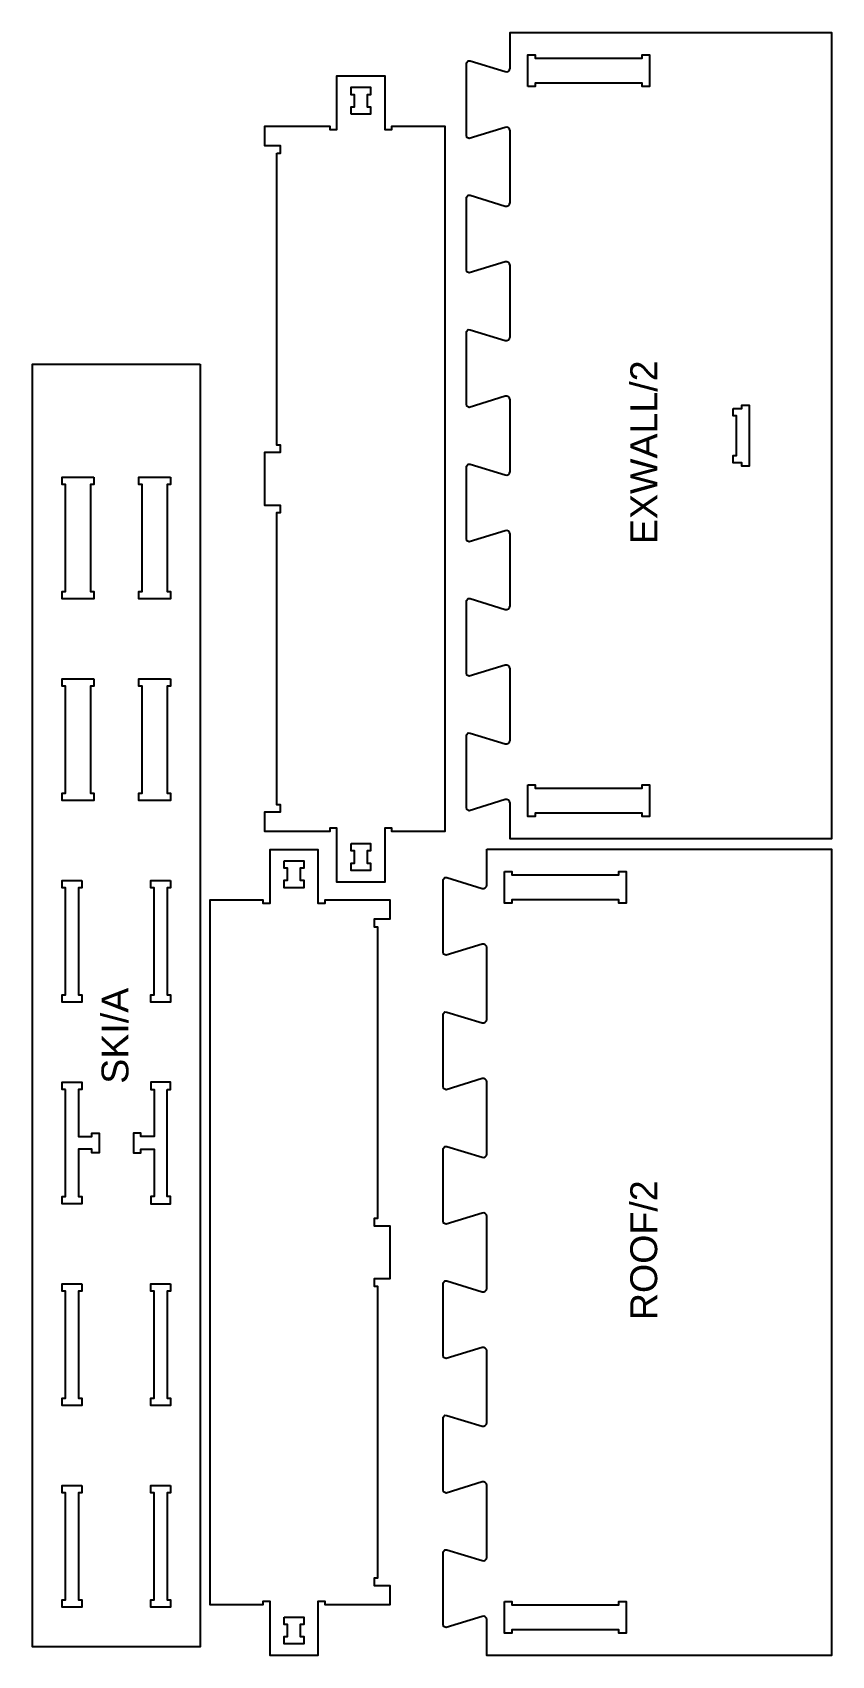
# Model space of a CAD drawing. Header units: millimetres. Extents: x 106 to 1294, y 93 to 2507.
import ezdxf

# ---------------------------------------------------------------- set-up
doc = ezdxf.new("R2010")
doc.units = ezdxf.units.MM
for name, color, linetype, true_color in [('1_ANYTOOL_1MMDEEP_INSIDE', 2, 'Continuous', 0xffff00), ('3_ANYTOOL_CUTTHROUGH_INSID', 4, 'Continuous', 0x00ffff), ('6_ANYTOOL_CUTTHROUGH_OUTSI', 5, 'Continuous', 0x0000ff)]:
    doc.layers.add(name, color=color, linetype=linetype, true_color=true_color)
doc.styles.add('textstyle11', font='standard')
doc.styles.add('textstyle12', font='standard')
doc.styles.add('textstyle13', font='standard')

msp = doc.modelspace()

# ---------------------------------------------------------------- linework, layer by layer
at = {"layer": '3_ANYTOOL_CUTTHROUGH_INSID'}
for points in [[(842.6, 2427), (842.6, 2474), (853.6, 2474), (853.6, 2469), (1012.6, 2469), (1012.6, 2474), (1023.6, 2474), (1023.6, 2427), (1012.6, 2427), (1012.6, 2432), (853.6, 2432), (853.6, 2427)], [(579.6, 2385.7), (579.6, 2396.7), (584.6, 2396.7), (584.6, 2414.7), (579.6, 2414.7), (579.6, 2425.7), (608.6, 2425.7), (608.6, 2414.7), (603.6, 2414.7), (603.6, 2396.7), (608.6, 2396.7), (608.6, 2385.7)], [(1148, 1948), (1161, 1948), (1161, 1953), (1172, 1953), (1172, 1862), (1161, 1862), (1161, 1867), (1148, 1867), (1148, 1878), (1153, 1878), (1153, 1937), (1148, 1937)], [(196.9, 1845.8), (196.9, 1834.8), (191.9, 1834.8), (191.9, 1675.8), (196.9, 1675.8), (196.9, 1664.8), (149.9, 1664.8), (149.9, 1675.8), (154.9, 1675.8), (154.9, 1834.8), (149.9, 1834.8), (149.9, 1845.8)], [(310.9, 1845.8), (310.9, 1834.8), (305.9, 1834.8), (305.9, 1675.8), (310.9, 1675.8), (310.9, 1664.8), (263.9, 1664.8), (263.9, 1675.8), (268.9, 1675.8), (268.9, 1834.8), (263.9, 1834.8), (263.9, 1845.8)], [(196.9, 1545.8), (196.9, 1534.8), (191.9, 1534.8), (191.9, 1375.8), (196.9, 1375.8), (196.9, 1364.8), (149.9, 1364.8), (149.9, 1375.8), (154.9, 1375.8), (154.9, 1534.8), (149.9, 1534.8), (149.9, 1545.8)], [(310.9, 1545.8), (310.9, 1534.8), (305.9, 1534.8), (305.9, 1375.8), (310.9, 1375.8), (310.9, 1364.8), (263.9, 1364.8), (263.9, 1375.8), (268.9, 1375.8), (268.9, 1534.8), (263.9, 1534.8), (263.9, 1545.8)], [(842.6, 1388), (853.6, 1388), (853.6, 1383), (1012.6, 1383), (1012.6, 1388), (1023.6, 1388), (1023.6, 1341), (1012.6, 1341), (1012.6, 1346), (853.6, 1346), (853.6, 1341), (842.6, 1341)], [(579.6, 1300.7), (608.6, 1300.7), (608.6, 1289.7), (603.6, 1289.7), (603.6, 1271.7), (608.6, 1271.7), (608.6, 1260.7), (579.6, 1260.7), (579.6, 1271.7), (584.6, 1271.7), (584.6, 1289.7), (579.6, 1289.7)], [(480.1, 1275), (509.1, 1275), (509.1, 1264), (504.1, 1264), (504.1, 1246), (509.1, 1246), (509.1, 1235), (480.1, 1235), (480.1, 1246), (485.1, 1246), (485.1, 1264), (480.1, 1264)], [(808, 1259), (819, 1259), (819, 1254), (978, 1254), (978, 1259), (989, 1259), (989, 1212), (978, 1212), (978, 1217), (819, 1217), (819, 1212), (808, 1212)], [(178.9, 1245.8), (178.9, 1234.8), (173.9, 1234.8), (173.9, 1075.8), (178.9, 1075.8), (178.9, 1064.8), (149.9, 1064.8), (149.9, 1075.8), (154.9, 1075.8), (154.9, 1234.8), (149.9, 1234.8), (149.9, 1245.8)], [(310.9, 1245.8), (310.9, 1234.8), (305.9, 1234.8), (305.9, 1075.8), (310.9, 1075.8), (310.9, 1064.8), (281.9, 1064.8), (281.9, 1075.8), (286.9, 1075.8), (286.9, 1234.8), (281.9, 1234.8), (281.9, 1245.8)], [(154.9, 934.8), (149.9, 934.8), (149.9, 945.8), (178.9, 945.8), (178.9, 934.8), (173.9, 934.8), (173.9, 864.8), (193.9, 864.8), (193.9, 869.8), (204.9, 869.8), (204.9, 840.8), (193.9, 840.8), (193.9, 845.8), (173.9, 845.8), (173.9, 775.8), (178.9, 775.8), (178.9, 764.8), (149.9, 764.8), (149.9, 775.8), (154.9, 775.8)], [(305.9, 934.8), (310.9, 934.8), (310.9, 945.8), (281.9, 945.8), (281.9, 934.8), (286.9, 934.8), (286.9, 864.8), (266.9, 864.8), (266.9, 869.8), (255.9, 869.8), (255.9, 840.8), (266.9, 840.8), (266.9, 845.8), (286.9, 845.8), (286.9, 775.8), (281.9, 775.8), (281.9, 764.8), (310.9, 764.8), (310.9, 775.8), (305.9, 775.8)], [(178.9, 645.8), (178.9, 634.8), (173.9, 634.8), (173.9, 475.8), (178.9, 475.8), (178.9, 464.8), (149.9, 464.8), (149.9, 475.8), (154.9, 475.8), (154.9, 634.8), (149.9, 634.8), (149.9, 645.8)], [(310.9, 645.8), (310.9, 634.8), (305.9, 634.8), (305.9, 475.8), (310.9, 475.8), (310.9, 464.8), (281.9, 464.8), (281.9, 475.8), (286.9, 475.8), (286.9, 634.8), (281.9, 634.8), (281.9, 645.8)], [(178.9, 345.8), (178.9, 334.8), (173.9, 334.8), (173.9, 175.8), (178.9, 175.8), (178.9, 164.8), (149.9, 164.8), (149.9, 175.8), (154.9, 175.8), (154.9, 334.8), (149.9, 334.8), (149.9, 345.8)], [(310.9, 345.8), (310.9, 334.8), (305.9, 334.8), (305.9, 175.8), (310.9, 175.8), (310.9, 164.8), (281.9, 164.8), (281.9, 175.8), (286.9, 175.8), (286.9, 334.8), (281.9, 334.8), (281.9, 345.8)], [(808, 173), (819, 173), (819, 168), (978, 168), (978, 173), (989, 173), (989, 126), (978, 126), (978, 131), (819, 131), (819, 126), (808, 126)], [(480.1, 150), (509.1, 150), (509.1, 139), (504.1, 139), (504.1, 121), (509.1, 121), (509.1, 110), (480.1, 110), (480.1, 121), (485.1, 121), (485.1, 139), (480.1, 139)]]:
    msp.add_lwpolyline(points, close=True, dxfattribs=at)
at = {"layer": '6_ANYTOOL_CUTTHROUGH_OUTSI'}
for points in [[(751.1, 2262.2), (753.7, 2265.2), (756.9, 2265), (809, 2249), (811.5, 2248.8), (813.8, 2249.8), (815.5, 2251.8), (816.1, 2254.2), (816.1, 2360.8), (815.5, 2363.2), (813.8, 2365.2), (811.5, 2366.2), (809, 2366), (755.5, 2349.5), (751.8, 2351.1), (751.1, 2354.3), (751.1, 2462.2), (753.7, 2465.2), (756.9, 2465), (809, 2449), (811.5, 2448.8), (813.8, 2449.8), (815.5, 2451.8), (816.1, 2454.2), (816.1, 2507.2), (1294.4, 2507.2), (1294.4, 1307.8), (816.1, 1307.8), (816.1, 1360.8), (815.5, 1363.2), (813.8, 1365.2), (811.5, 1366.2), (809, 1366), (755.5, 1349.5), (751.8, 1351.1), (751.1, 1354.3), (751.1, 1462.2), (753.7, 1465.2), (756.9, 1465), (809, 1449), (811.5, 1448.8), (813.8, 1449.8), (815.5, 1451.8), (816.1, 1454.2), (816.1, 1560.8), (815.5, 1563.2), (813.8, 1565.2), (811.5, 1566.2), (809, 1566), (755.5, 1549.5), (751.8, 1551.1), (751.1, 1554.3), (751.1, 1662.2), (753.7, 1665.2), (756.9, 1665), (809, 1649), (811.5, 1648.8), (813.8, 1649.8), (815.5, 1651.8), (816.1, 1654.2), (816.1, 1760.8), (815.5, 1763.2), (813.8, 1765.2), (811.5, 1766.2), (809, 1766), (755.5, 1749.5), (751.8, 1751.1), (751.1, 1754.3), (751.1, 1862.2), (753.7, 1865.2), (756.9, 1865), (809, 1849), (811.5, 1848.8), (813.8, 1849.8), (815.5, 1851.8), (816.1, 1854.2), (816.1, 1960.8), (815.5, 1963.2), (813.8, 1965.2), (811.5, 1966.2), (809, 1966), (755.5, 1949.5), (751.8, 1951.1), (751.1, 1954.3), (751.1, 2062.2), (753.7, 2065.2), (756.9, 2065), (809, 2049), (811.5, 2048.8), (813.8, 2049.8), (815.5, 2051.8), (816.1, 2054.2), (816.1, 2160.8), (815.5, 2163.2), (813.8, 2165.2), (811.5, 2166.2), (809, 2166), (755.5, 2149.5), (751.8, 2151.1), (751.1, 2154.3)], [(469.4, 2327.9), (474.4, 2327.9), (474.4, 2338.4), (451.4, 2338.4), (451.4, 2367.9), (547.9, 2367.9), (547.9, 2362.9), (558.4, 2362.9), (558.4, 2442.9), (629.9, 2442.9), (629.9, 2362.9), (640.4, 2362.9), (640.4, 2367.9), (718.9, 2367.9), (718.9, 1318.4), (640.4, 1318.4), (640.4, 1323.4), (629.9, 1323.4), (629.9, 1243.4), (558.4, 1243.4), (558.4, 1323.4), (547.9, 1323.4), (547.9, 1318.4), (451.4, 1318.4), (451.4, 1347.9), (474.4, 1347.9), (474.4, 1358.4), (469.4, 1358.4), (469.4, 1792.9), (474.4, 1792.9), (474.4, 1803.4), (451.4, 1803.4), (451.4, 1882.9), (474.4, 1882.9), (474.4, 1893.4), (469.4, 1893.4)], [(355.1, 2014), (355.1, 105.5), (105.6, 105.5), (105.6, 2014)], [(370.1, 809.5), (370.1, 1217), (448.1, 1217), (448.1, 1212), (459.1, 1212), (459.1, 1292), (530.1, 1292), (530.1, 1212), (541.1, 1212), (541.1, 1217), (637.1, 1217), (637.1, 1188), (614.1, 1188), (614.1, 1177), (619.1, 1177), (619.1, 743), (614.1, 743), (614.1, 732), (637.1, 732), (637.1, 653), (614.1, 653), (614.1, 642), (619.1, 642), (619.1, 208), (614.1, 208), (614.1, 197), (637.1, 197), (637.1, 168), (541.1, 168), (541.1, 173), (530.1, 173), (530.1, 93), (459.1, 93), (459.1, 173), (448.1, 173), (448.1, 168), (370.1, 168)], [(781.5, 1292.2), (1294.4, 1292.2), (1294.4, 92.8), (781.5, 92.8), (781.5, 145.8), (780.9, 148.2), (779.2, 150.2), (776.9, 151.2), (774.4, 151), (720.9, 134.5), (717.2, 136.1), (716.5, 139.3), (716.5, 247.2), (719.1, 250.2), (722.3, 250), (774.4, 234), (776.9, 233.8), (779.2, 234.8), (780.9, 236.8), (781.5, 239.2), (781.5, 345.8), (780.9, 348.2), (779.2, 350.2), (776.9, 351.2), (774.4, 351), (720.9, 334.5), (717.2, 336.1), (716.5, 339.3), (716.5, 447.2), (719.1, 450.2), (722.3, 450), (774.4, 434), (776.9, 433.8), (779.2, 434.8), (780.9, 436.8), (781.5, 439.2), (781.5, 545.8), (780.9, 548.2), (779.2, 550.2), (776.9, 551.2), (774.4, 551), (720.9, 534.5), (717.2, 536.1), (716.5, 539.3), (716.5, 647.2), (719.1, 650.2), (722.3, 650), (774.4, 634), (776.9, 633.8), (779.2, 634.8), (780.9, 636.8), (781.5, 639.2), (781.5, 745.8), (780.9, 748.2), (779.2, 750.2), (776.9, 751.2), (774.4, 751), (720.9, 734.5), (717.2, 736.1), (716.5, 739.3), (716.5, 847.2), (719.1, 850.2), (722.3, 850), (774.4, 834), (776.9, 833.8), (779.2, 834.8), (780.9, 836.8), (781.5, 839.2), (781.5, 945.8), (780.9, 948.2), (779.2, 950.2), (776.9, 951.2), (774.4, 951), (720.9, 934.5), (717.2, 936.1), (716.5, 939.3), (716.5, 1047.2), (719.1, 1050.2), (722.3, 1050), (774.4, 1034), (776.9, 1033.8), (779.2, 1034.8), (780.9, 1036.8), (781.5, 1039.2), (781.5, 1145.8), (780.9, 1148.2), (779.2, 1150.2), (776.9, 1151.2), (774.4, 1151), (720.9, 1134.5), (717.2, 1136.1), (716.5, 1139.3), (716.5, 1247.2), (719.1, 1250.2), (722.3, 1250), (774.4, 1234), (776.9, 1233.8), (779.2, 1234.8), (780.9, 1236.8), (781.5, 1239.2)]]:
    msp.add_lwpolyline(points, close=True, dxfattribs=at)

# ---------------------------------------------------------------- texts
at = {"layer": '1_ANYTOOL_1MMDEEP_INSIDE', "char_height": 40, "attachment_point": 1, "rotation": 90}
for s, insert, width, style in [('\\fArial;EXWALL/2', (995, 1746.1), 303.373, 'textstyle12'), ('\\fArial;SKI/A', (208.4, 943.3), 178.795, 'textstyle13'), ('\\fArial;ROOF/2', (995, 591.7), 238.795, 'textstyle11')]:
    msp.add_mtext(s, dxfattribs=dict(at, insert=insert, width=width, style=style))

doc.saveas('drawing.dxf')
